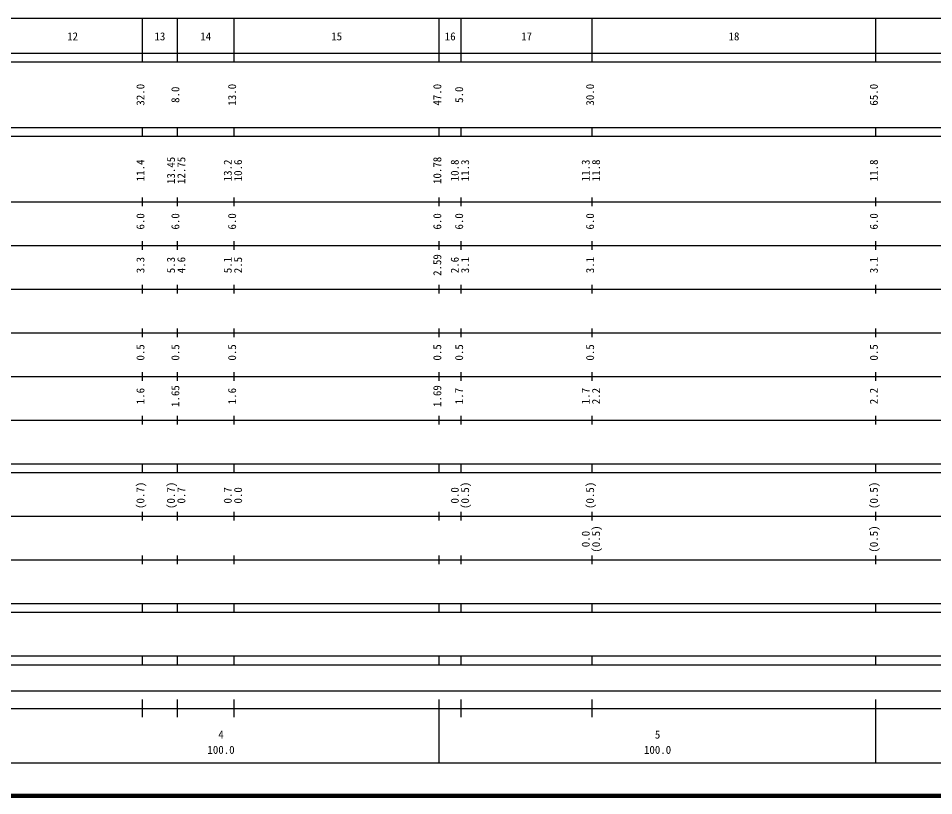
# Model space of a CAD drawing. Units: millimetres on the paper, enlarged 1000 times. Extents: x 40000 to 680000, y 20000 to 380000.
# Drawn here: x 271567 to 481250, y 20000 to 198000 of the extents above; entities that cross this region are included whole.
import ezdxf
from ezdxf.enums import TextEntityAlignment as Align

# ---------------------------------------------------------------- set-up
doc = ezdxf.new("R2010")
doc.units = ezdxf.units.MM
doc.header["$LTSCALE"] = 1000
doc.layers.add('M-TTL', color=2, linetype='Continuous', lineweight=140)
doc.layers.add('M-TTL-BAND', color=7, linetype='Continuous', lineweight=25)
doc.styles.add('ＭＳ ゴシック', font='')
doc.styles.get('ＭＳ ゴシック').set_extended_font_data('MS Gothic')

msp = doc.modelspace()

# ---------------------------------------------------------------- linework, layer by layer
at = {"layer": 'M-TTL'}
msp.add_line((40000, 20000), (680000, 20000), dxfattribs=at)
at = {"layer": 'M-TTL-BAND'}
for p, q in [((68000, 198000), (579000, 198000)), ((300000, 188000), (300000, 198000)), ((308000, 188000), (308000, 198000)), ((321000, 188000), (321000, 198000)), ((368000, 188000), (368000, 198000)), ((373000, 188000), (373000, 198000)), ((403000, 188000), (403000, 198000)), ((468000, 188000), (468000, 198000)), ((40000, 190000), (579000, 190000)), ((40000, 188000), (579000, 188000)), ((40000, 173000), (579000, 173000)), ((300000, 171000), (300000, 173000)), ((308000, 171000), (308000, 173000)), ((321000, 171000), (321000, 173000)), ((368000, 171000), (368000, 173000)), ((373000, 171000), (373000, 173000)), ((403000, 171000), (403000, 173000)), ((468000, 171000), (468000, 173000)), ((40000, 171000), (579000, 171000)), ((40000, 156000), (579000, 156000)), ((300000, 155000), (300000, 157000)), ((308000, 155000), (308000, 157000)), ((321000, 155000), (321000, 157000)), ((368000, 155000), (368000, 157000)), ((373000, 155000), (373000, 157000)), ((403000, 155000), (403000, 157000)), ((468000, 155000), (468000, 157000)), ((300000, 145000), (300000, 147000)), ((308000, 145000), (308000, 147000)), ((321000, 145000), (321000, 147000)), ((368000, 145000), (368000, 147000)), ((373000, 145000), (373000, 147000)), ((403000, 145000), (403000, 147000)), ((468000, 145000), (468000, 147000)), ((46000, 146000), (579000, 146000)), ((300000, 135000), (300000, 137000)), ((308000, 135000), (308000, 137000)), ((321000, 135000), (321000, 137000)), ((368000, 135000), (368000, 137000)), ((373000, 135000), (373000, 137000)), ((403000, 135000), (403000, 137000)), ((468000, 135000), (468000, 137000)), ((52000, 136000), (579000, 136000)), ((46000, 126000), (579000, 126000)), ((300000, 125000), (300000, 127000)), ((308000, 125000), (308000, 127000)), ((321000, 125000), (321000, 127000)), ((368000, 125000), (368000, 127000)), ((373000, 125000), (373000, 127000)), ((403000, 125000), (403000, 127000)), ((468000, 125000), (468000, 127000)), ((52000, 116000), (579000, 116000)), ((300000, 115000), (300000, 117000)), ((308000, 115000), (308000, 117000)), ((321000, 115000), (321000, 117000)), ((368000, 115000), (368000, 117000)), ((373000, 115000), (373000, 117000)), ((403000, 115000), (403000, 117000)), ((468000, 115000), (468000, 117000)), ((300000, 105000), (300000, 107000)), ((308000, 105000), (308000, 107000)), ((321000, 105000), (321000, 107000)), ((368000, 105000), (368000, 107000)), ((373000, 105000), (373000, 107000)), ((403000, 105000), (403000, 107000)), ((468000, 105000), (468000, 107000)), ((46000, 106000), (579000, 106000)), ((40000, 96000), (579000, 96000)), ((300000, 94000), (300000, 96000)), ((308000, 94000), (308000, 96000)), ((321000, 94000), (321000, 96000)), ((368000, 94000), (368000, 96000)), ((373000, 94000), (373000, 96000)), ((403000, 94000), (403000, 96000)), ((468000, 94000), (468000, 96000)), ((40000, 94000), (579000, 94000)), ((49000, 84000), (579000, 84000)), ((300000, 83000), (300000, 85000)), ((308000, 83000), (308000, 85000)), ((321000, 83000), (321000, 85000)), ((368000, 83000), (368000, 85000)), ((373000, 83000), (373000, 85000)), ((403000, 83000), (403000, 85000)), ((468000, 83000), (468000, 85000)), ((40000, 74000), (579000, 74000)), ((300000, 73000), (300000, 75000)), ((308000, 73000), (308000, 75000)), ((321000, 73000), (321000, 75000)), ((368000, 73000), (368000, 75000)), ((373000, 73000), (373000, 75000)), ((403000, 73000), (403000, 75000)), ((468000, 73000), (468000, 75000)), ((40000, 64000), (579000, 64000)), ((300000, 62000), (300000, 64000)), ((308000, 62000), (308000, 64000)), ((321000, 62000), (321000, 64000)), ((368000, 62000), (368000, 64000)), ((373000, 62000), (373000, 64000)), ((403000, 62000), (403000, 64000)), ((468000, 62000), (468000, 64000)), ((40000, 62000), (579000, 62000)), ((40000, 52000), (579000, 52000)), ((300000, 50000), (300000, 52000)), ((308000, 50000), (308000, 52000)), ((321000, 50000), (321000, 52000)), ((368000, 50000), (368000, 52000)), ((373000, 50000), (373000, 52000)), ((403000, 50000), (403000, 52000)), ((468000, 50000), (468000, 52000)), ((40000, 50000), (579000, 50000)), ((104500, 44000), (565000, 44000)), ((300000, 38000), (300000, 42000)), ((308000, 38000), (308000, 42000)), ((321000, 38000), (321000, 42000)), ((368000, 27500), (368000, 42000)), ((373000, 38000), (373000, 42000)), ((403000, 38000), (403000, 42000)), ((468000, 27500), (468000, 42000)), ((40000, 40000), (579000, 40000)), ((68000, 27500), (579000, 27500))]:
    msp.add_line(p, q, dxfattribs=at)

# ---------------------------------------------------------------- texts
at = {"layer": 'M-TTL-BAND', "style": 'ＭＳ ゴシック'}
for s, p in [('12', (284000, 192405)), ('13', (304000, 192405)), ('14', (314500, 192405)), ('15', (344500, 192405)), ('16', (370500, 192405)), ('17', (388000, 192405)), ('18', (435500, 192405)), ('4', (318000, 32523)), ('5', (418000, 32523)), ('100.0', (318000, 29033)), ('100.0', (418000, 29033))]:
    msp.add_text(s, height=1833, dxfattribs=at).set_placement(p, align=Align.BOTTOM_CENTER)
for s, p in [('32.0', (301000, 180500)), ('13.0', (322000, 180500)), ('47.0', (369000, 180500)), ('30.0', (404000, 180500)), ('65.0', (469000, 180500)), ('8.0', (309000, 180500)), ('5.0', (374000, 180500)), ('13.45', (308000, 163174)), ('12.75', (310370, 163174)), ('10.78', (369000, 163174)), ('11.4', (301000, 163174)), ('13.2', (321000, 163174)), ('10.6', (323370, 163174)), ('10.8', (373000, 163174)), ('11.3', (375370, 163174)), ('11.3', (403000, 163174)), ('11.8', (405370, 163174)), ('11.8', (469000, 163174)), ('6.0', (301000, 151500)), ('6.0', (309000, 151500)), ('6.0', (322000, 151500)), ('6.0', (369000, 151500)), ('6.0', (374000, 151500)), ('6.0', (404000, 151500)), ('6.0', (469000, 151500)), ('3.3', (301000, 141500)), ('5.3', (308000, 141500)), ('4.6', (310370, 141500)), ('5.1', (321000, 141500)), ('2.5', (323370, 141500)), ('2.59', (369000, 141500)), ('2.6', (373000, 141500)), ('3.1', (375370, 141500)), ('3.1', (404000, 141500)), ('3.1', (469000, 141500)), ('0.5', (301000, 121500)), ('0.5', (309000, 121500)), ('0.5', (322000, 121500)), ('0.5', (369000, 121500)), ('0.5', (374000, 121500)), ('0.5', (404000, 121500)), ('0.5', (469000, 121500)), ('1.6', (301000, 111500)), ('1.65', (309000, 111500)), ('1.6', (322000, 111500)), ('1.69', (369000, 111500)), ('1.7', (374000, 111500)), ('1.7', (403000, 111500)), ('2.2', (405370, 111500)), ('2.2', (469000, 111500)), ('(0.7)', (301000, 88764)), ('(0.7)', (308000, 88764)), ('0.7', (310370, 88764)), ('0.7', (321000, 88764)), ('0.0', (323370, 88764)), ('0.0', (373000, 88764)), ('(0.5)', (375370, 88764)), ('(0.5)', (404000, 88764)), ('(0.5)', (469000, 88764)), ('0.0', (403000, 78764)), ('(0.5)', (405370, 78764)), ('(0.5)', (469000, 78764))]:
    msp.add_text(s, height=1833, rotation=90, dxfattribs=at).set_placement(p, align=Align.BOTTOM_CENTER)

doc.saveas('drawing.dxf')
